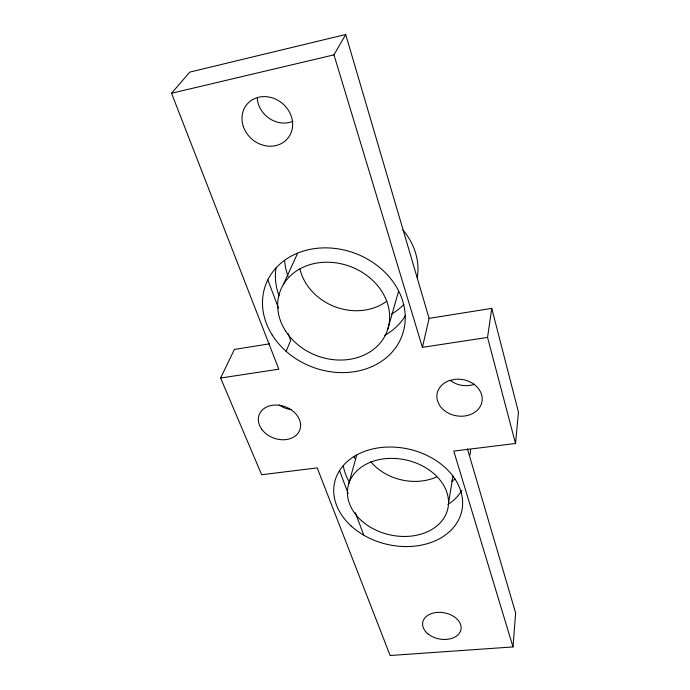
<?xml version="1.0" encoding="UTF-8"?>
<svg xmlns="http://www.w3.org/2000/svg" width="690" height="690" viewBox="0 0 690 690"><rect width="100%" height="100%" fill="white"/><g stroke="black" fill="none" stroke-linecap="round" stroke-linejoin="round"><path stroke-width="1.03" d="M269.419 343.844L234.402 349.433L220.619 378.025L261.665 474.737L317.202 467.898L390.135 655.5L512.998 646.927L515.637 612.97L467.423 448.845M512.998 646.927L453.779 451.079L515.525 443.48L518.457 412.128L491.763 308.37L429.094 318.366L422.409 347.337L487.545 337.427L491.763 308.37M448.526 503.174L452.95 475.815M348.717 483.837L356.713 455.176M387.858 328.923L398.423 291.741M286.152 351.348L290.637 340.463L287.989 333.399M283.331 284.573L297.614 253.273M171.543 93.254L333.969 54.864L345.707 34.5L189.802 72.105L171.543 93.254L278.82 369.176L220.619 378.025M267.893 279.924L278.51 308.18M339.489 470.451L348.183 493.583M355.367 512.696L363.682 534.828M333.969 54.864L422.409 347.337M345.707 34.5L429.094 318.366M487.545 337.427L515.525 443.48M455.003 478.981A61.229 47.688 12.7 0 1 451.648 481.413M355.333 459.023A61.229 47.688 12.7 0 1 353.866 456.28M470.615 449.604A61.229 47.688 12.7 0 1 470.037 454.805M461.8 490.486A62.876 48.197 12.8 0 1 447.905 504.537M349.062 481.482A62.876 48.197 12.8 0 1 343.284 465.586M403.754 304.523A67.896 58.495 21.4 0 1 391.566 314.105M288.023 276.224A67.896 58.495 21.4 0 1 284.694 260.88M402.9 229.986A67.896 58.495 21.4 0 1 417.286 277.613M386.719 301.228A53.259 45.868 21.4 0 1 335.314 306.886A53.259 45.868 21.4 0 1 299.891 268.876M405.686 315.218A69.914 59.461 21.1 0 1 384.735 335.305M279.071 295.898A69.914 59.461 21.1 0 1 276.043 267.729M292.965 121.319A25.444 22.761 42.4 0 1 257.232 98.351M291.051 409.575A20.907 16.422 20.7 0 1 279.131 404.927M474.53 384.183A21.933 18.044 9.2 0 1 449.932 380.147M436.632 476.911A48.033 37.407 12.7 0 1 370.858 461.757M454.503 379.397L448.897 380.768A22.805 18.389 9.6 0 0 437.443 400.614L439.504 405.22A22.805 18.389 9.6 0 0 468.389 415.233A22.805 18.389 9.6 0 0 481.128 393.283A22.805 18.389 9.6 0 0 454.503 379.397M427.869 633.782A19.449 13.308 10.5 0 0 460.342 631.54A19.449 13.308 10.5 0 0 437.4 612.409A19.449 13.308 10.5 0 0 427.869 633.782M243.311 126.425A26.565 23.469 40.1 0 0 286.324 139.932A26.565 23.469 40.1 0 0 272.291 97.859A26.565 23.469 40.1 0 0 243.311 126.425M261.795 429.327A21.692 16.672 20.4 0 0 298.356 432.751A21.692 16.672 20.4 0 0 278.234 405.159A21.692 16.672 20.4 0 0 261.795 429.327M351.288 526.108A65.179 48.835 12.9 0 0 459.92 516.991A65.179 48.835 12.9 0 0 383.304 447.301A65.179 48.835 12.9 0 0 351.288 526.108M272.145 334.917A72.769 60.746 20.7 0 0 395.767 347.527A72.769 60.746 20.7 0 0 333.658 248.288A72.769 60.746 20.7 0 0 272.145 334.917M285.462 330.829A57.08 47.636 20.7 0 0 382.433 340.058A57.08 47.636 20.7 0 0 333.037 262.502A57.08 47.636 20.7 0 0 285.462 330.829M361.457 520.648A51.129 38.304 12.9 0 0 446.516 512.998A51.129 38.304 12.9 0 0 385.934 458.634A51.129 38.304 12.9 0 0 361.457 520.648"/></g></svg>
